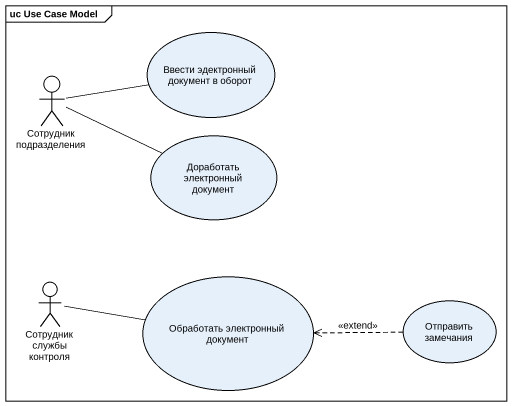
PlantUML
@startuml
mainframe uc Use Case Model
usecase "Ввести эдектронный документ в оборот" as Ввести_эдектронный_документ
actor "Сотрудник подразделения" as Сотрудник_подразделения
usecase "Доработать электронный документ" as Доработать_электронный
actor "Сотрудник службы контроля" as Сотрудник_службы_контроля
usecase "Обработать электронный документ" as Обработать_электронный
usecase "Отправить замечания" as Отправить_замечания
Сотрудник_подразделения -right- Ввести_эдектронный_документ
Сотрудник_подразделения -right- Доработать_электронный
Сотрудник_службы_контроля -right- Обработать_электронный
Отправить_замечания .left.> Обработать_электронный : <<extend>>
@enduml
